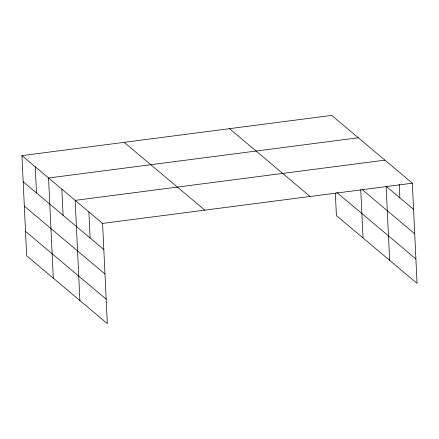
<?xml version="1.0" encoding="UTF-8"?>
<svg xmlns="http://www.w3.org/2000/svg" width="439" height="439" viewBox="0 0 439 439"><rect width="100%" height="100%" fill="white"/><g stroke="black" fill="none" stroke-linecap="round" stroke-linejoin="round"><path stroke-width="0.66" d="M21.95 155.615L102.589 223.413L107.314 323.603L26.675 255.8L21.95 155.615L331.686 115.397L412.325 183.2L417.05 283.385L336.411 215.587L335.352 193.187M358.295 137.775L48.559 177.987L53.284 278.172M384.91 160.147L75.173 200.36L79.898 300.55M102.589 223.413L412.325 183.2M413.56 209.337L386.139 186.284L389.634 260.332M362.219 189.637L414.712 233.773M336.795 192.441L415.898 258.95M229.471 128.671L310.115 196.469M124.16 142.34L204.804 210.144M23.185 181.751L103.823 249.55M24.337 206.187L104.976 273.985M25.522 231.364L106.161 299.168M399.216 184.407L399.847 197.813M360.748 189.708L363.02 237.96M88.881 211.889L90.116 238.026M61.866 189.176L63.101 215.313M35.257 166.798L36.486 192.935"/></g></svg>
